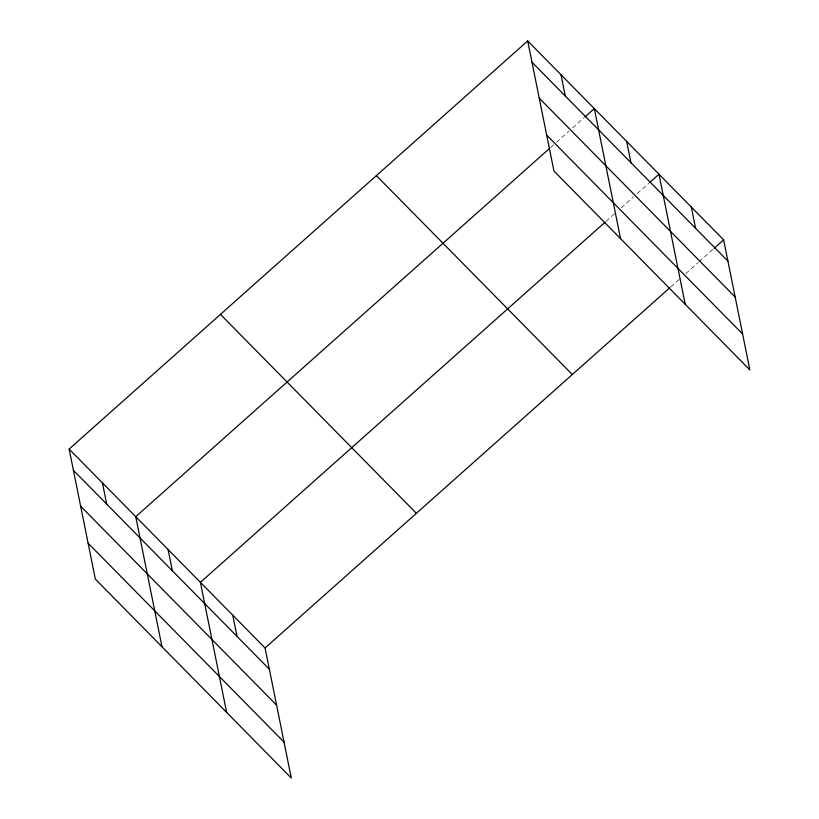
<?xml version="1.0" encoding="UTF-8"?>
<svg xmlns="http://www.w3.org/2000/svg" width="819" height="819" viewBox="0 0 819 819"><rect width="100%" height="100%" fill="white"/><g stroke="black" fill="none" stroke-linecap="round" stroke-linejoin="round"><path stroke-width="0.61" stroke-dasharray="4.09 3.07" d="M550.818 147.297L553.654 144.779M556.49 142.25L568.785 131.306M572.573 127.938L583.916 117.844M606.019 221.355L616.42 212.101M621.15 207.893L633.445 196.949M637.223 193.581L648.576 183.476M670.679 286.998L681.08 277.743M685.81 273.536L698.105 262.592M699.047 261.752L713.236 249.119"/><path stroke-width="1.23" d="M69.134 449.068L265.069 647.983L291.298 778.05L95.362 579.135L69.134 449.068L527.702 40.95L723.638 239.865L749.866 369.932L553.931 171.017L527.702 40.95M549.866 148.147L135.749 516.697L161.978 646.764M584.868 116.994L594.318 108.579L620.546 238.646M605.067 222.205L200.409 582.34L226.638 712.407M649.528 182.637L658.978 174.222L685.206 304.289M265.069 647.983L669.727 287.838M714.178 248.28L723.638 239.865M531.992 62.213L727.927 261.128M539.23 98.126L735.165 297.031M546.693 135.115L742.628 334.029M376.371 175.624L572.317 374.539M220.465 314.394L416.4 513.298M73.423 470.331L269.359 669.246M80.661 506.244L276.597 705.149M88.124 543.232L284.06 742.147M691.308 207.043L695.597 228.306M626.648 141.4L630.937 162.674M561.015 74.764L565.305 96.038M232.739 615.161L237.029 636.424M168.079 549.518L172.369 570.792M102.447 482.882L106.726 504.156"/></g></svg>
